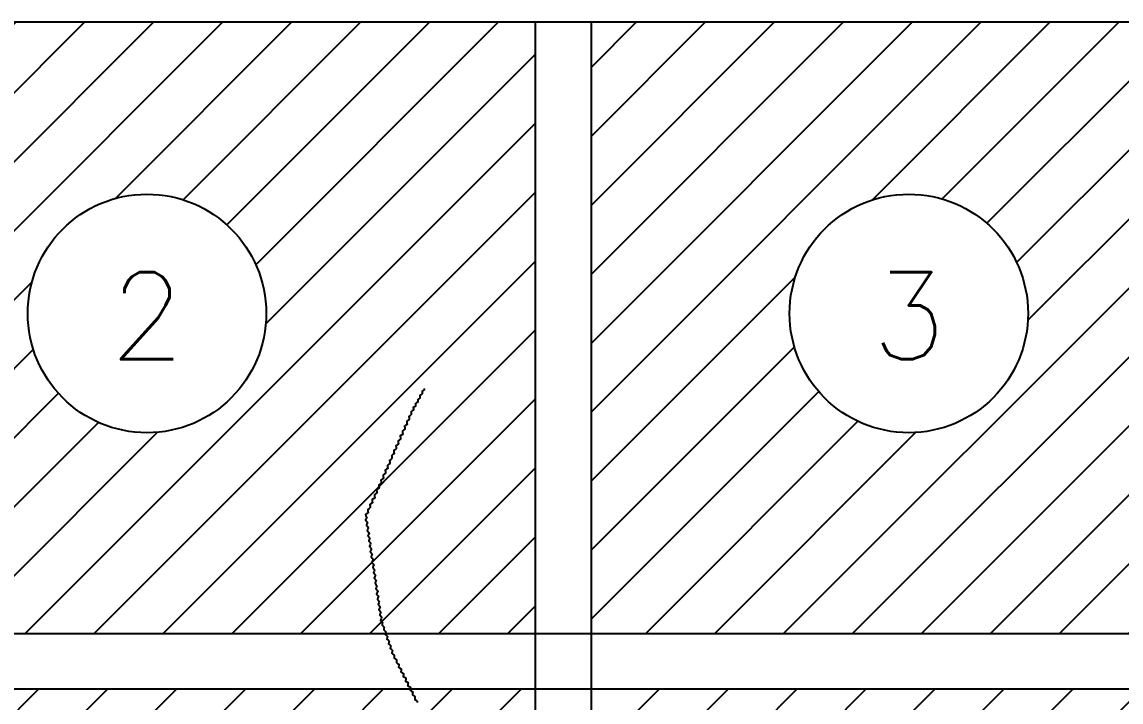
# Model space of a CAD drawing. Header units: metres. Extents: x 511779 to 512620, y 196282 to 196876.
# Drawn here: x 512529.22 to 512557.4, y 196423.52 to 196440.95 of the extents above; entities that cross this region are included whole.
import ezdxf
from ezdxf.enums import TextEntityAlignment as Align

# ---------------------------------------------------------------- set-up
doc = ezdxf.new("R2010")
doc.units = ezdxf.units.M
doc.header["$MEASUREMENT"] = 0
doc.layers.get('0').update_dxf_attribs({"linetype": 'CONTINUOUS'})
doc.layers.add('KOP', color=7, linetype='CONTINUOUS')
doc.layers.add('sungai', color=45, linetype='CONTINUOUS')
doc.styles.get("Standard").update_dxf_attribs({"font": 'Simplex.shx'})

msp = doc.modelspace()

# ---------------------------------------------------------------- hatches: boundary and pattern name
at = {"layer": 'KOP', "ltscale": 0.5}
h = msp.add_hatch(dxfattribs=at)
h.set_pattern_fill('ANSI31', color=1, scale=10, style=0)
h.set_pattern_definition([(45, (71.4876, 0), (-0.8838834765, 0.8838834765), [])])
edge = h.paths.add_edge_path(flags=16)
edge.add_arc((512532.423, 196433.478), 3.057, 0, 360)
h.paths.add_polyline_path([(512523.858, 196440.95), (512543.808, 196440.95), (512543.808, 196423.85), (512523.858, 196423.85)])
h.paths.add_polyline_path([(512542.383, 196440.95), (512562.333, 196440.95), (512562.333, 196423.85), (512542.383, 196423.85)])
edge = h.paths.add_edge_path(flags=16)
edge.add_arc((512551.955, 196433.478), 3.057, 0, 360)
h.paths.add_polyline_path([(512560.908, 196440.95), (512580.858, 196440.95), (512580.858, 196423.85), (512560.908, 196423.85)])
edge = h.paths.add_edge_path(flags=16)
edge.add_arc((512570.126, 196433.478), 3.057, 0, 360)
h.paths.add_polyline_path([(512579.433, 196425.275), (512599.383, 196425.275), (512599.383, 196408.175), (512579.433, 196408.175)])
edge = h.paths.add_edge_path(flags=16)
edge.add_arc((512589.144, 196417.665), 3.057, 0, 360)
h.paths.add_polyline_path([(512560.908, 196425.275), (512580.858, 196425.275), (512580.858, 196408.175), (512560.908, 196408.175)])
h.paths.add_polyline_path([(512542.383, 196425.275), (512562.333, 196425.275), (512562.333, 196408.175), (512542.383, 196408.175)])
h.paths.add_polyline_path([(512523.858, 196425.275), (512543.808, 196425.275), (512543.808, 196408.175), (512523.858, 196408.175)])
h.paths.add_polyline_path([(512505.333, 196425.275), (512525.283, 196425.275), (512525.283, 196408.175), (512505.333, 196408.175)])
h.paths.add_polyline_path([(512523.858, 196409.6), (512543.808, 196409.6), (512543.808, 196392.5), (512523.858, 196392.5)])
h.paths.add_polyline_path([(512505.333, 196409.6), (512525.283, 196409.6), (512525.283, 196392.5), (512505.333, 196392.5)])
h.paths.add_polyline_path([(512542.383, 196409.6), (512562.333, 196409.6), (512562.333, 196392.5), (512542.383, 196392.5)])
h.paths.add_polyline_path([(512560.908, 196409.6), (512580.858, 196409.6), (512580.858, 196392.5), (512560.908, 196392.5)])
h.paths.add_polyline_path([(512579.433, 196409.6), (512599.383, 196409.6), (512599.383, 196392.5), (512579.433, 196392.5)])
h.paths.add_polyline_path([(512597.958, 196393.925), (512617.908, 196393.925), (512617.908, 196376.825), (512597.958, 196376.825)])
h.paths.add_polyline_path([(512579.433, 196393.925), (512599.383, 196393.925), (512599.383, 196376.825), (512579.433, 196376.825)])
h.paths.add_polyline_path([(512560.908, 196393.925), (512580.858, 196393.925), (512580.858, 196376.825), (512560.908, 196376.825)])
h.paths.add_polyline_path([(512542.383, 196393.925), (512562.333, 196393.925), (512562.333, 196376.825), (512542.383, 196376.825)])
h.paths.add_polyline_path([(512523.858, 196393.925), (512543.808, 196393.925), (512543.808, 196376.825), (512523.858, 196376.825)])
edge = h.paths.add_edge_path(flags=16)
edge.add_arc((512571.015, 196385.187), 3.057, 0, 360)
edge = h.paths.add_edge_path(flags=16)
edge.add_arc((512551.79, 196384.481), 3.057, 0, 360)
edge = h.paths.add_edge_path(flags=16)
edge.add_arc((512532.988, 196384.481), 3.057, 0, 360)
edge = h.paths.add_edge_path(flags=16)
edge.add_arc((512533.899, 196400.421), 3.057, 0, 360)
edge = h.paths.add_edge_path(flags=16)
edge.add_arc((512514.397, 196399.691), 3.057, 0, 360)
edge = h.paths.add_edge_path(flags=16)
edge.add_arc((512515.155, 196416.926), 3.057, 0, 360)
edge = h.paths.add_edge_path(flags=16)
edge.add_arc((512533.571, 196417.021), 3.057, 0, 360)
edge = h.paths.add_edge_path(flags=16)
edge.add_arc((512552.148, 196417.106), 3.057, 0, 360)
edge = h.paths.add_edge_path(flags=16)
edge.add_arc((512552.949, 196400.556), 3.057, 0, 360)
edge = h.paths.add_edge_path(flags=16)
edge.add_arc((512570.351, 196400.556), 3.057, 0, 360)
edge = h.paths.add_edge_path(flags=16)
edge.add_arc((512570.294, 196416.853), 3.057, 0, 360)
edge = h.paths.add_edge_path(flags=16)
edge.add_arc((512589.265, 196401.204), 3.057, 0, 360)
edge = h.paths.add_edge_path(flags=16)
edge.add_arc((512589.798, 196384.821), 3.057, 0, 360)
edge = h.paths.add_edge_path(flags=16)
edge.add_arc((512608.213, 196384.944), 3.057, 0, 360)

# ---------------------------------------------------------------- linework, layer by layer
at = {"color": 5, "linetype": 'Continuous', "lineweight": -3}
for points in [[(512523.858, 196440.95), (512543.808, 196440.95), (512543.808, 196423.85), (512523.858, 196423.85)], [(512542.383, 196440.95), (512562.333, 196440.95), (512562.333, 196423.85), (512542.383, 196423.85)], [(512523.858, 196425.275), (512543.808, 196425.275), (512543.808, 196408.175), (512523.858, 196408.175)], [(512542.383, 196425.275), (512562.333, 196425.275), (512562.333, 196408.175), (512542.383, 196408.175)]]:
    msp.add_lwpolyline(points, close=True, dxfattribs=at)
at = {"color": 5, "ltscale": 30}
for centre in [(512532.423, 196433.478), (512551.955, 196433.478)]:
    msp.add_circle(centre, 3.057, dxfattribs=at)
at = {"layer": 'sungai', "color": 43, "lineweight": -3, "ltscale": 30}
for points in [[(512539.532, 196431.553), (512539.533, 196431.519), (512539.504, 196431.501), (512539.475, 196431.483), (512539.476, 196431.448), (512539.477, 196431.414), (512539.448, 196431.396), (512539.419, 196431.378), (512539.42, 196431.344), (512539.421, 196431.31), (512539.392, 196431.292), (512539.363, 196431.274), (512539.364, 196431.24), (512539.365, 196431.206), (512539.336, 196431.188), (512539.307, 196431.17), (512539.308, 196431.135), (512539.309, 196431.101), (512539.28, 196431.083), (512539.251, 196431.065), (512539.252, 196431.031), (512539.253, 196430.997), (512539.224, 196430.979), (512539.195, 196430.961), (512539.196, 196430.927), (512539.2, 196430.887), (512539.168, 196430.864), (512539.137, 196430.841), (512539.141, 196430.801), (512539.145, 196430.762), (512539.113, 196430.738), (512539.081, 196430.715), (512539.086, 196430.676), (512539.09, 196430.636), (512539.058, 196430.613), (512539.026, 196430.589), (512539.031, 196430.55), (512539.035, 196430.511), (512539.003, 196430.487), (512538.971, 196430.464), (512538.976, 196430.425), (512538.98, 196430.385), (512538.948, 196430.362), (512538.916, 196430.338), (512538.92, 196430.299), (512538.925, 196430.26), (512538.893, 196430.236), (512538.861, 196430.213), (512538.865, 196430.173), (512538.87, 196430.134), (512538.838, 196430.111), (512538.806, 196430.087), (512538.81, 196430.048), (512538.815, 196430.009), (512538.783, 196429.985), (512538.751, 196429.962), (512538.755, 196429.922), (512538.76, 196429.883), (512538.728, 196429.86), (512538.696, 196429.836), (512538.7, 196429.797), (512538.704, 196429.758), (512538.673, 196429.734), (512538.641, 196429.711), (512538.645, 196429.671), (512538.649, 196429.632), (512538.617, 196429.609), (512538.586, 196429.585), (512538.59, 196429.546), (512538.594, 196429.506), (512538.562, 196429.483), (512538.53, 196429.46), (512538.535, 196429.42), (512538.539, 196429.381), (512538.507, 196429.357), (512538.475, 196429.334), (512538.48, 196429.295), (512538.484, 196429.255), (512538.452, 196429.232), (512538.42, 196429.208), (512538.424, 196429.169), (512538.428, 196429.129), (512538.396, 196429.106), (512538.364, 196429.083), (512538.368, 196429.043), (512538.372, 196429.004), (512538.34, 196428.98), (512538.308, 196428.957), (512538.312, 196428.917), (512538.316, 196428.878), (512538.284, 196428.855), (512538.252, 196428.831), (512538.256, 196428.792), (512538.26, 196428.752), (512538.228, 196428.729), (512538.196, 196428.705), (512538.2, 196428.666), (512538.204, 196428.626), (512538.172, 196428.603), (512538.14, 196428.58), (512538.144, 196428.54), (512538.148, 196428.501), (512538.116, 196428.477), (512538.084, 196428.454), (512538.088, 196428.414), (512538.092, 196428.375), (512538.06, 196428.351), (512538.028, 196428.328), (512538.032, 196428.289), (512538.057, 196428.258), (512538.042, 196428.221), (512538.028, 196428.184), (512538.052, 196428.153), (512538.077, 196428.122), (512538.062, 196428.086), (512538.048, 196428.049), (512538.072, 196428.018), (512538.097, 196427.987), (512538.082, 196427.95), (512538.068, 196427.914), (512538.092, 196427.883), (512538.117, 196427.852), (512538.102, 196427.815), (512538.088, 196427.778), (512538.113, 196427.748), (512538.137, 196427.717), (512538.123, 196427.68), (512538.108, 196427.643), (512538.133, 196427.612), (512538.157, 196427.581), (512538.143, 196427.545), (512538.128, 196427.508), (512538.153, 196427.477), (512538.177, 196427.446), (512538.163, 196427.409), (512538.148, 196427.373), (512538.173, 196427.342), (512538.198, 196427.311), (512538.183, 196427.274), (512538.169, 196427.237), (512538.193, 196427.207), (512538.218, 196427.176), (512538.203, 196427.139), (512538.189, 196427.102), (512538.213, 196427.071), (512538.238, 196427.04), (512538.223, 196427.004), (512538.209, 196426.967), (512538.233, 196426.936), (512538.258, 196426.905), (512538.243, 196426.868), (512538.229, 196426.832), (512538.254, 196426.801), (512538.278, 196426.77), (512538.264, 196426.733), (512538.249, 196426.696), (512538.274, 196426.665), (512538.298, 196426.635), (512538.284, 196426.598), (512538.269, 196426.561), (512538.294, 196426.53), (512538.318, 196426.499), (512538.304, 196426.463), (512538.289, 196426.426), (512538.314, 196426.395), (512538.339, 196426.364), (512538.324, 196426.327), (512538.31, 196426.291), (512538.334, 196426.26), (512538.359, 196426.229), (512538.344, 196426.192), (512538.33, 196426.155), (512538.354, 196426.124), (512538.379, 196426.093), (512538.364, 196426.057), (512538.35, 196426.02), (512538.374, 196425.989), (512538.399, 196425.958), (512538.385, 196425.922), (512538.37, 196425.885), (512538.395, 196425.854), (512538.419, 196425.823), (512538.405, 196425.786), (512538.39, 196425.75), (512538.415, 196425.719), (512538.439, 196425.688), (512538.425, 196425.651), (512538.41, 196425.614), (512538.435, 196425.583)], [(512538.435, 196425.583), (512538.463, 196425.559), (512538.456, 196425.523), (512538.449, 196425.487), (512538.477, 196425.463), (512538.505, 196425.439), (512538.498, 196425.403), (512538.491, 196425.367), (512538.519, 196425.343), (512538.547, 196425.319), (512538.54, 196425.283), (512538.533, 196425.247), (512538.561, 196425.223), (512538.589, 196425.199), (512538.582, 196425.163), (512538.576, 196425.127), (512538.603, 196425.103), (512538.631, 196425.079), (512538.624, 196425.043), (512538.618, 196425.007), (512538.646, 196424.983), (512538.673, 196424.959), (512538.667, 196424.923), (512538.66, 196424.887), (512538.688, 196424.863), (512538.716, 196424.839), (512538.709, 196424.803), (512538.702, 196424.767), (512538.73, 196424.743), (512538.762, 196424.722), (512538.759, 196424.684), (512538.757, 196424.645), (512538.789, 196424.624), (512538.821, 196424.603), (512538.819, 196424.565), (512538.816, 196424.527), (512538.848, 196424.506), (512538.88, 196424.485), (512538.878, 196424.447), (512538.875, 196424.409), (512538.907, 196424.388), (512538.939, 196424.367), (512538.937, 196424.329), (512538.935, 196424.291), (512538.966, 196424.27), (512538.998, 196424.249), (512538.996, 196424.211), (512538.994, 196424.173), (512539.026, 196424.152), (512539.057, 196424.131), (512539.055, 196424.093), (512539.053, 196424.055), (512539.085, 196424.034), (512539.117, 196424.013), (512539.114, 196423.974), (512539.112, 196423.936), (512539.144, 196423.915), (512539.176, 196423.894), (512539.173, 196423.856), (512539.171, 196423.818), (512539.203, 196423.797), (512539.235, 196423.776), (512539.233, 196423.738), (512539.23, 196423.7), (512539.262, 196423.679), (512539.294, 196423.658), (512539.292, 196423.62), (512539.29, 196423.582), (512539.321, 196423.561), (512539.353, 196423.54), (512539.351, 196423.502)]]:
    msp.add_lwpolyline(points, dxfattribs=at)

# ---------------------------------------------------------------- texts
at = {"color": 5, "ltscale": 30}
for s, p in [('2', (512532.423, 196432.305)), ('3', (512551.955, 196432.305))]:
    msp.add_text(s, height=2.228, dxfattribs=at).set_placement(p, align=Align.CENTER)

doc.saveas('drawing.dxf')
